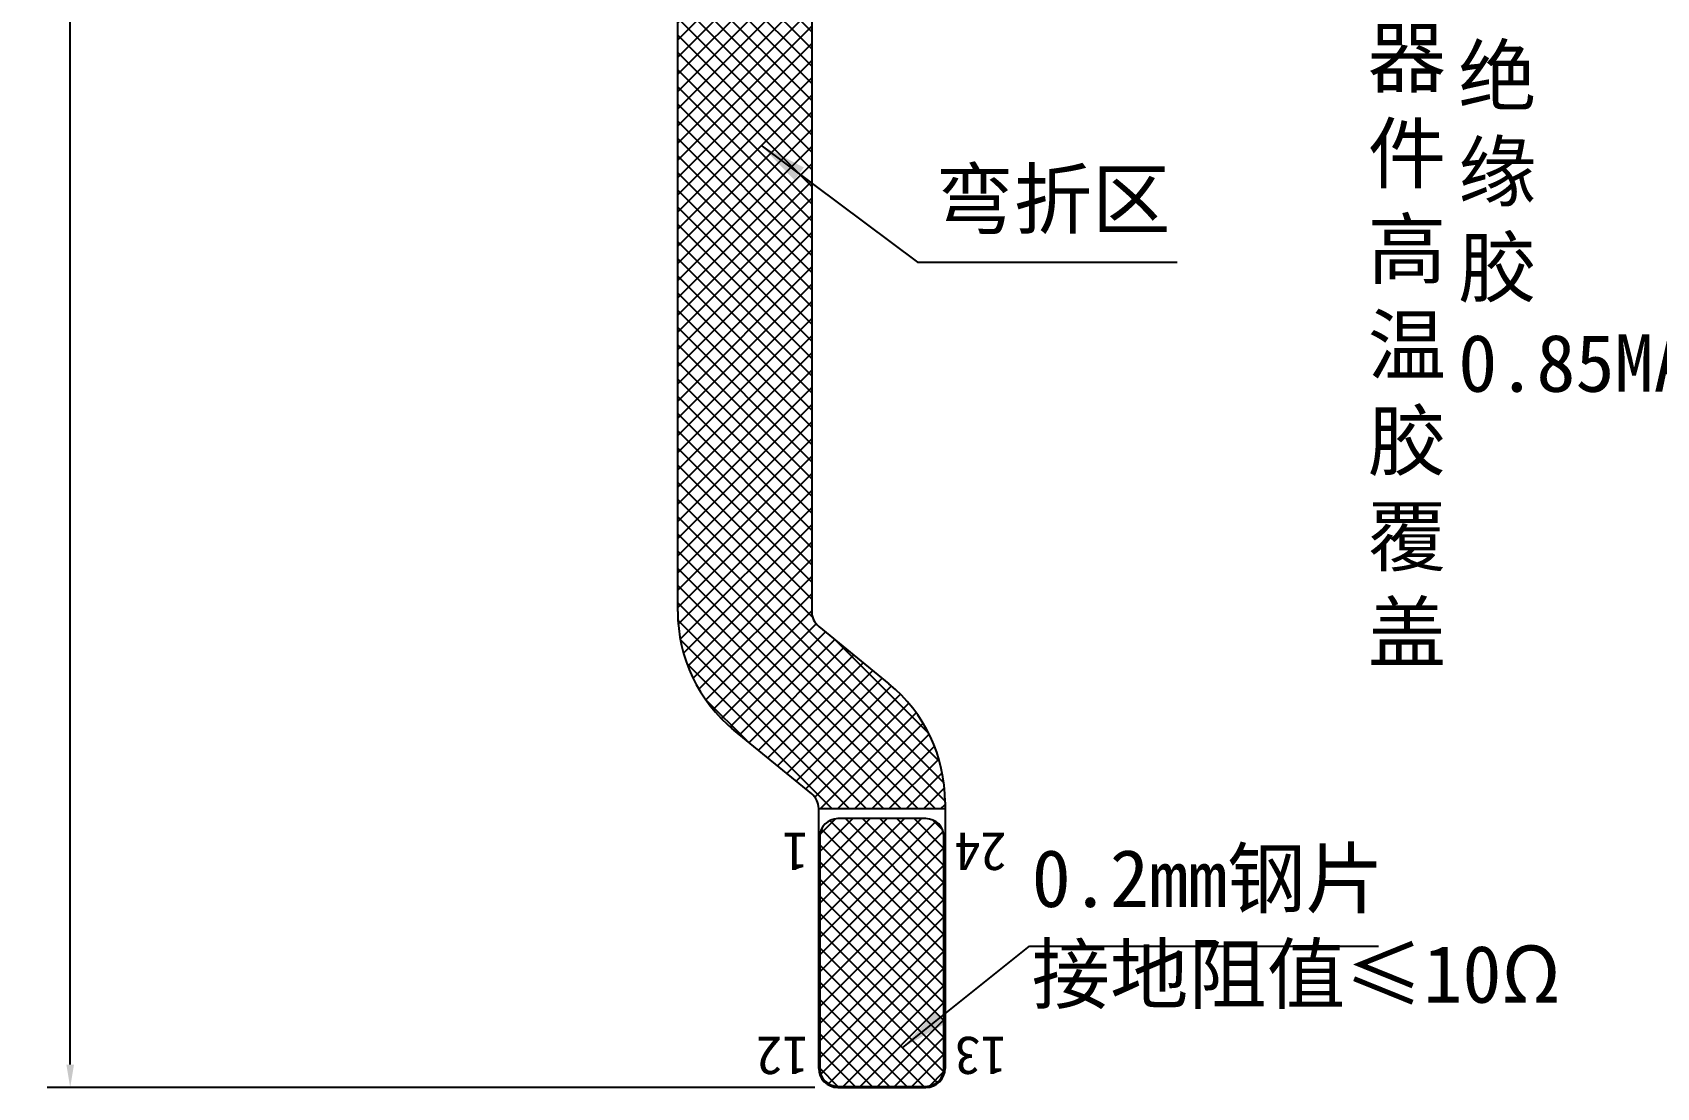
# Model space of a CAD drawing. Header units: millimetres. Extents: x 1387 to 2553, y -68 to 207.
# Drawn here: x 2304.3 to 2346.7, y -9.3 to 18.25 of the extents above; entities that cross this region are included whole.
import ezdxf

# ---------------------------------------------------------------- set-up
doc = ezdxf.new("R2010")
doc.units = ezdxf.units.MM
for name, color, linetype in [('035', 5, 'Continuous'), ('DIM', 3, 'Continuous'), ('DIM（标注）', 3, 'Continuous')]:
    doc.layers.add(name, color=color, linetype=linetype)
doc.styles.add('NOTE', font='ROMANS.shx', dxfattribs={"width": 0.8, "bigfont": 'EXTFONT.shx'})
doc.styles.add('宋体', font='')
doc.styles.add('彩云', font='')
doc.styles.get('宋体').set_extended_font_data('SimSun')
doc.styles.get('彩云').set_extended_font_data('KaiTi_GB2312')
doc.dimstyles.new('STANDARD$0', dxfattribs={"dimtxt": 2, "dimasz": 2, "dimexe": 0.4, "dimexo": 0.4, "dimgap": 0.4, "dimtad": 1, "dimzin": 0, "dimdsep": 46, "dimtxsty": '宋体', "dimcen": 0.4, "dimclrd": 256, "dimclre": 256, "dimclrt": 256, "dimadec": 0, "dimazin": 0, "dimtfac": 1, "dimtofl": 0, "dimtmove": 0, "dimatfit": 3, "dimfxl": 1, "dimtolj": 1, "dimtzin": 0, "dimarcsym": 0})
doc.dimstyles.new('STANDARD$7', dxfattribs={"dimtxt": 1.5, "dimasz": 1.25, "dimexe": 0.25, "dimexo": 0.25, "dimgap": 0.25, "dimtad": 0, "dimzin": 0, "dimdsep": 46, "dimtxsty": 'NOTE', "dimcen": 0.5, "dimclrd": 256, "dimclre": 5, "dimclrt": 256, "dimazin": 0, "dimtfac": 1, "dimtmove": 0, "dimatfit": 1, "dimfxl": 1, "dimtolj": 1, "dimtzin": 0, "dimarcsym": 0})

# ---------------------------------------------------------------- blocks, each defined once
blk = doc.blocks.new('*D89')
at = {"layer": 'Defpoints', "color": 0, "linetype": 'Continuous'}
for p in [(2319.293, 52.238, 0.218), (2305.28, -9.303), (2325.323, -9.303, 0.218)]:
    blk.add_point(p, dxfattribs=at)
at = {"layer": 'DIM（标注）', "color": 3, "linetype": 'Continuous', "lineweight": -2}
for p, q in [((2318.693, 52.238), (2304.68, 52.238)), ((2305.28, 51.638), (2305.28, 40.353)), ((2305.28, -8.703), (2305.28, 29.662)), ((2324.723, -9.303), (2304.68, -9.303))]:
    blk.add_line(p, q, dxfattribs=at)
at = {"layer": 'DIM（标注）', "color": 3, "linetype": 'Continuous'}
for points in [[(2305.18, 51.638), (2305.38, 51.638), (2305.28, 52.238)], [(2305.18, -8.703), (2305.38, -8.703), (2305.28, -9.303)]]:
    blk.add_solid(points, dxfattribs=at)
at = {"layer": 'DIM（标注）', "color": 3, "linetype": 'Continuous', "insert": (2305.28, 35.007), "char_height": 1.5, "attachment_point": 5, "rotation": 90, "style": '宋体'}
blk.add_mtext('61.54±0.5', dxfattribs=at)

msp = doc.modelspace()

# ---------------------------------------------------------------- hatches: boundary and pattern name
at = {"layer": '035'}
h = msp.add_hatch(dxfattribs=at)
h.set_pattern_fill('ANSI37', color=2, scale=0.1, angle=180, style=0)
h.set_pattern_definition([(225, (2360.04226, 134.6294), (0.2245064, -0.2245064), []), (315, (2360.04226, 134.6294), (0.2245064, 0.2245064), [])])
edge = h.paths.add_edge_path()
edge.add_line((2324.643, 27.028), (2324.643, 3.141))
edge.add_spline(control_points=[(2324.643, 3.141), (2324.643, 3.075), (2324.65, 3.025), (2324.665, 2.978)], knot_values=[0, 0, 0, 0, 1, 1, 1, 1], degree=3, periodic=0)
edge.add_arc((2325.149, 3.128), 0.507, 197.233, 213.7453)
edge.add_spline(control_points=[(2324.728, 2.846), (2324.755, 2.806), (2324.789, 2.769), (2324.826, 2.738)], knot_values=[0, 0, 0, 0, 1, 1, 1, 1], degree=3, periodic=0)
edge.add_line((2324.826, 2.738), (2326.657, 1.24))
edge.add_arc((2323.817, -2.188), 4.451, 48.1799, 50.3561, ccw=False)
edge.add_spline(control_points=[(2326.785, 1.129), (2326.973, 0.961), (2327.321, 0.59), (2327.722, -0.058), (2327.998, -0.768), (2328.087, -1.268), (2328.108, -1.519)], knot_values=[0, 0, 0, 0, 0.250268, 0.500203, 0.750811, 1, 1, 1, 1], degree=3, periodic=0)
edge.add_arc((2323.769, -1.88), 4.354, 0.3206, 4.7627, ccw=False)
edge.add_line((2328.123, -1.856), (2328.123, -2.019))
edge.add_line((2328.123, -2.019), (2324.823, -2.019))
edge.add_spline(control_points=[(2324.823, -2.019), (2324.823, -1.97), (2324.816, -1.92), (2324.801, -1.872)], knot_values=[0, 0, 0, 0, 1, 1, 1, 1], degree=3, periodic=0)
edge.add_arc((2324.317, -2.023), 0.507, 17.233, 33.7453)
edge.add_spline(control_points=[(2324.739, -1.741), (2324.711, -1.7), (2324.678, -1.664), (2324.64, -1.633)], knot_values=[0, 0, 0, 0, 1, 1, 1, 1], degree=3, periodic=0)
edge.add_line((2324.64, -1.633), (2322.609, 0.03))
edge.add_arc((2325.449, 3.457), 4.451, 228.1799, 230.3561, ccw=False)
edge.add_spline(control_points=[(2322.481, 0.14), (2322.293, 0.308), (2321.946, 0.68), (2321.544, 1.328), (2321.268, 2.037), (2321.179, 2.537), (2321.158, 2.788)], knot_values=[0, 0, 0, 0, 0.250268, 0.500203, 0.750811, 1, 1, 1, 1], degree=3, periodic=0)
edge.add_arc((2325.497, 3.149), 4.354, 180.3206, 184.7627, ccw=False)
edge.add_line((2321.143, 3.125), (2321.143, 27.028))
edge.add_line((2321.143, 27.028), (2324.643, 27.028))
h = msp.add_hatch(dxfattribs=at)
h.set_pattern_fill('ANSI37', color=5, scale=0.1, angle=180, style=0)
h.set_pattern_definition([(225, (2458.075, 129.6294), (0.2245064, -0.2245064), []), (315, (2458.075, 129.6294), (0.2245064, 0.2245064), [])])
edge = h.paths.add_edge_path()
edge.add_arc((2327.623, -2.753), 0.47, 0.0001, 90)
edge.add_line((2327.623, -2.283), (2325.323, -2.283))
edge.add_arc((2325.323, -2.753), 0.47, 90, 179.9999)
edge.add_line((2324.853, -2.753), (2324.853, -8.803))
edge.add_spline(control_points=[(2324.853, -8.803), (2324.855, -8.865), (2324.865, -8.92), (2324.884, -8.971)], knot_values=[0, 0, 0, 0, 1, 1, 1, 1], degree=3, periodic=0)
edge.add_spline(control_points=[(2324.884, -8.971), (2324.893, -8.994), (2324.937, -9.088), (2325.06, -9.211), (2325.182, -9.255), (2325.236, -9.265)], knot_values=[0, 0, 0, 0, 0.159319, 0.66647, 1, 1, 1, 1], degree=3, periodic=0)
edge.add_spline(control_points=[(2325.236, -9.265), (2325.264, -9.27), (2325.293, -9.273), (2325.324, -9.274)], knot_values=[0, 0, 0, 0, 1, 1, 1, 1], degree=3, periodic=0)
edge.add_line((2325.324, -9.273), (2327.623, -9.273))
edge.add_spline(control_points=[(2327.622, -9.274), (2327.685, -9.272), (2327.74, -9.262), (2327.791, -9.243)], knot_values=[0, 0, 0, 0, 1, 1, 1, 1], degree=3, periodic=0)
edge.add_spline(control_points=[(2327.791, -9.243), (2327.814, -9.234), (2327.908, -9.189), (2328.031, -9.066), (2328.075, -8.944), (2328.084, -8.891)], knot_values=[0, 0, 0, 0, 0.159286, 0.666418, 1, 1, 1, 1], degree=3, periodic=0)
edge.add_spline(control_points=[(2328.084, -8.891), (2328.089, -8.863), (2328.092, -8.834), (2328.093, -8.803)], knot_values=[0, 0, 0, 0, 1, 1, 1, 1], degree=3, periodic=0)
edge.add_line((2328.093, -8.803), (2328.093, -2.753))

# ---------------------------------------------------------------- linework, layer by layer
at = {"color": 2, "linetype": 'Continuous'}
for p, q in [((2321.143, 3.125, 2.674), (2321.143, 28.028, 2.674)), ((2324.643, 28.028, 2.674), (2324.643, 3.125, 2.674)), ((2324.826, 2.738, 2.674), (2326.657, 1.24, 2.674)), ((2324.64, -1.633, 2.674), (2322.609, 0.03, 2.674)), ((2324.823, -8.803, 2.674), (2324.823, -2.019, 2.674)), ((2328.123, -1.856, 2.674), (2328.123, -8.803, 2.674)), ((2325.323, -9.303, 2.674), (2327.623, -9.303, 2.674))]:
    msp.add_line(p, q, dxfattribs=at)
at = {"color": 7, "linetype": 'Continuous'}
for p, q in [((2324.823, -2.019, 2.674), (2328.123, -2.019, 2.674)), ((2327.623, -2.283, 2.674), (2325.323, -2.283, 2.674)), ((2324.853, -2.753, 2.674), (2324.853, -8.803, 2.674)), ((2328.093, -8.803, 2.674), (2328.093, -2.753, 2.674)), ((2325.324, -9.273, 2.674), (2327.622, -9.273, 2.674))]:
    msp.add_line(p, q, dxfattribs=at)
at = {"color": 2, "linetype": 'Continuous'}
for centre, radius, start, end in [((2325.143, 3.125, 2.674), 4, 180, 230.6999), ((2325.143, 3.125, 2.674), 0.5, 180, 230.6999), ((2324.123, -1.856, 2.674), 4, 0, 50.6999), ((2325.449, 3.457, 2.674), 4.451, 228.1799, 230.3561), ((2324.323, -2.019, 2.674), 0.5, 0, 50.6999), ((2325.323, -8.803, 2.674), 0.5, 180, 270), ((2327.623, -8.803, 2.674), 0.5, 270, 360)]:
    msp.add_arc(centre, radius, start, end, dxfattribs=at)
at = {"color": 7, "linetype": 'Continuous'}
for centre, radius, start, end in [((2325.497, 3.149, 2.674), 4.354, 180.3206, 184.7627), ((2325.323, -2.753, 2.674), 0.47, 90, 179.9999), ((2327.623, -2.753, 2.674), 0.47, 0.0001, 90), ((2325.323, -8.803, 2.674), 0.47, 180, 270), ((2327.623, -8.803, 2.674), 0.47, 270, 360)]:
    msp.add_arc(centre, radius, start, end, dxfattribs=at)

# ---------------------------------------------------------------- texts
at = {"color": 2, "linetype": 'Continuous', "insert": (2324.551, -3.651, 2.674), "char_height": 1, "width": 2.96378, "attachment_point": 1, "rotation": 180, "style": '彩云'}
msp.add_mtext('{\\fSimSun|b0|i0|c134|p2;\\C1;1}', dxfattribs=at)
at = {"layer": '035', "color": 6, "char_height": 1, "width": 2.96378, "attachment_point": 1, "rotation": 180, "style": '彩云'}
for s, insert in [('{\\fSimSun|b0|i0|c134|p2;\\C1;24}', (2329.725, -3.651, 2.674)), ('{\\fSimSun|b0|i0|c134|p2;\\C1;12}', (2324.551, -8.979, 2.674)), ('{\\fSimSun|b0|i0|c134|p2;\\C1;13}', (2329.725, -8.979, 2.674))]:
    msp.add_mtext(s, dxfattribs=dict(at, insert=insert))
at = {"layer": 'DIM', "char_height": 1.5, "attachment_point": 1, "style": '宋体'}
for s, insert in [('器件区1.35MAX\\P点胶不能高出元器件高温胶覆盖', (2339.158, 45.845)), ('TP器件区\\P贴绝缘胶\\P0.85MAX', (2341.52, 30.367))]:
    msp.add_mtext_dynamic_manual_height_columns(s, width=2.81464, gutter_width=12.5, heights=[0], dxfattribs=dict(at, insert=insert))
at = {"layer": 'DIM', "char_height": 1.5, "attachment_point": 1}
for s, insert, width in [('{\\fSimSun|b0|i0|c134|p2;弯折区}', (2327.87, 14.641), 14.31835), ('{\\fSimSun|b0|i0|c134|p2;0.2mm钢片\\P接地阻值≤10Ω}', (2330.384, -3.09), 15.20117)]:
    msp.add_mtext(s, dxfattribs=dict(at, insert=insert, width=width))

# ---------------------------------------------------------------- dimensions: what is measured, and where the dimension line sits
at = {"layer": 'DIM（标注）', "color": 3, "linetype": 'Continuous'}
dim = msp.add_linear_dim(base=(2305.28, -9.303, 2.455), p1=(2319.293, 52.238, 2.674), p2=(2325.323, -9.303, 2.674), angle=90, text='<>±0.5', dimstyle='STANDARD$0', override={"dimtxt": 1.5, "dimasz": 0.6, "dimexe": 0.6, "dimexo": 0.6, "dimgap": 0.1, "dimtad": 0, "dimcen": 2.5, "dimclrd": 3, "dimclre": 3, "dimclrt": 3, "dimtofl": 1, "dimtolj": 0}, dxfattribs=at)
dim.commit()
dim.dimension.update_dxf_attribs({"geometry": '*D89', "text_midpoint": (2305.28, 35.007, 2.455), "dimtype": 160})

# ---------------------------------------------------------------- leaders
at = {"layer": 'DIM', "color": 5}
for points in [[(2323.311, 15.303, 5.129), (2327.4, 12.25, 5.129), (2334.178, 12.25, 5.129)], [(2327.02, -8.258), (2330.328, -5.611), (2339.441, -5.611)]]:
    msp.add_leader(points, dimstyle='STANDARD$7', dxfattribs=at)

doc.saveas('drawing.dxf')
